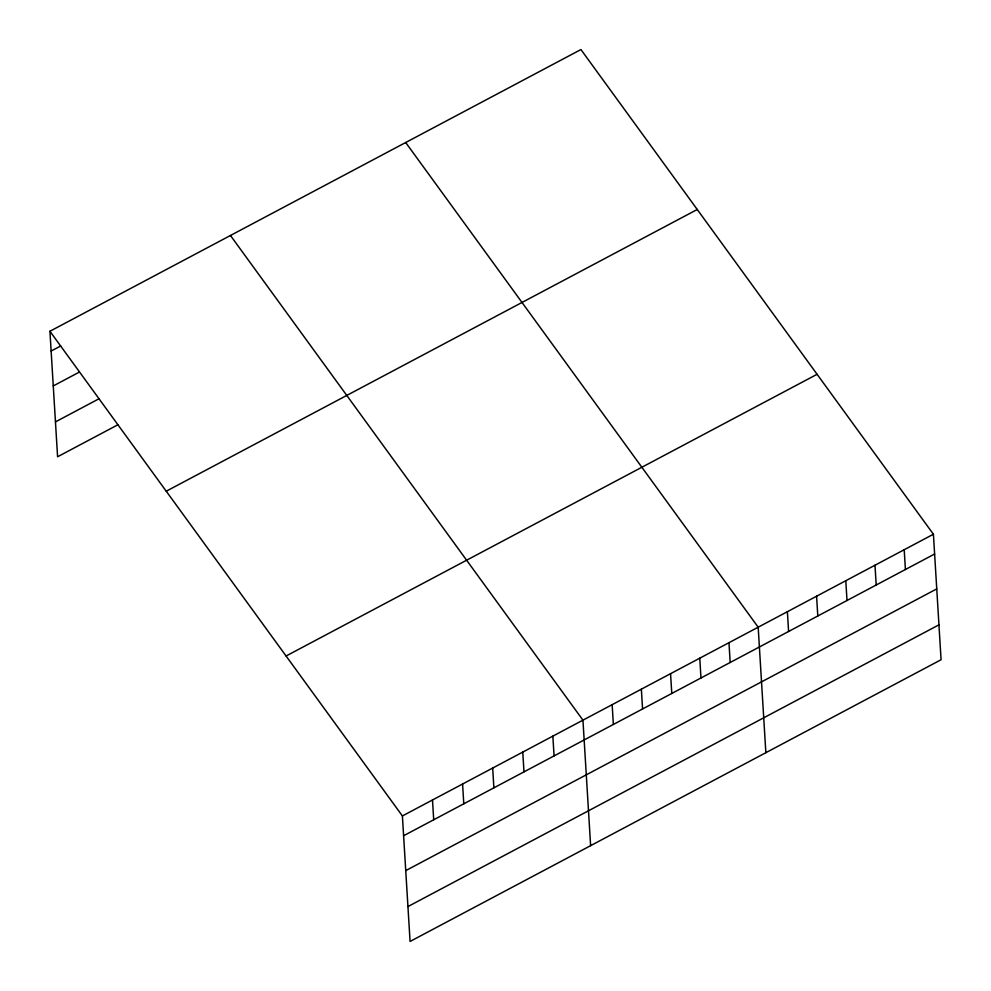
<?xml version="1.0" encoding="UTF-8"?>
<svg xmlns="http://www.w3.org/2000/svg" width="991" height="991" viewBox="0 0 991 991"><rect width="100%" height="100%" fill="white"/><g stroke="black" fill="none" stroke-linecap="round" stroke-linejoin="round"><path stroke-width="1.49" d="M49.922 331.267L580.924 49.55L933.411 534.236L941.078 659.733L410.076 941.45L402.396 815.952L49.922 331.267L57.589 456.764L117.768 424.842M51.123 351.049L60.699 345.97M53.266 385.933L79.243 372.145M55.459 421.881L99.224 398.655M166.24 491.214L697.243 209.497M286.077 656.005L817.092 374.288M402.396 815.952L933.411 534.236M403.61 835.735L934.612 554.019M405.74 870.618L936.755 588.902M407.945 906.567L938.948 624.85M405.691 142.518L758.177 627.204L765.857 752.702M230.457 235.486L582.943 720.172L590.624 845.67M904.201 549.732L905.415 569.515M874.991 565.217L876.205 585.012M845.794 580.714L847.008 600.496M816.584 596.21L817.798 615.993M787.387 611.707L788.588 631.49M728.967 642.701L730.181 662.483M699.77 658.185L700.971 677.968M670.56 673.682L671.774 693.465M641.35 689.179L642.564 708.961M612.153 704.675L613.355 724.458M552.854 736.127L554.068 755.91M522.765 752.095L523.979 771.878M492.676 768.062L493.877 787.845M462.586 784.03L463.788 803.812M432.497 799.985L433.699 819.768"/></g></svg>
